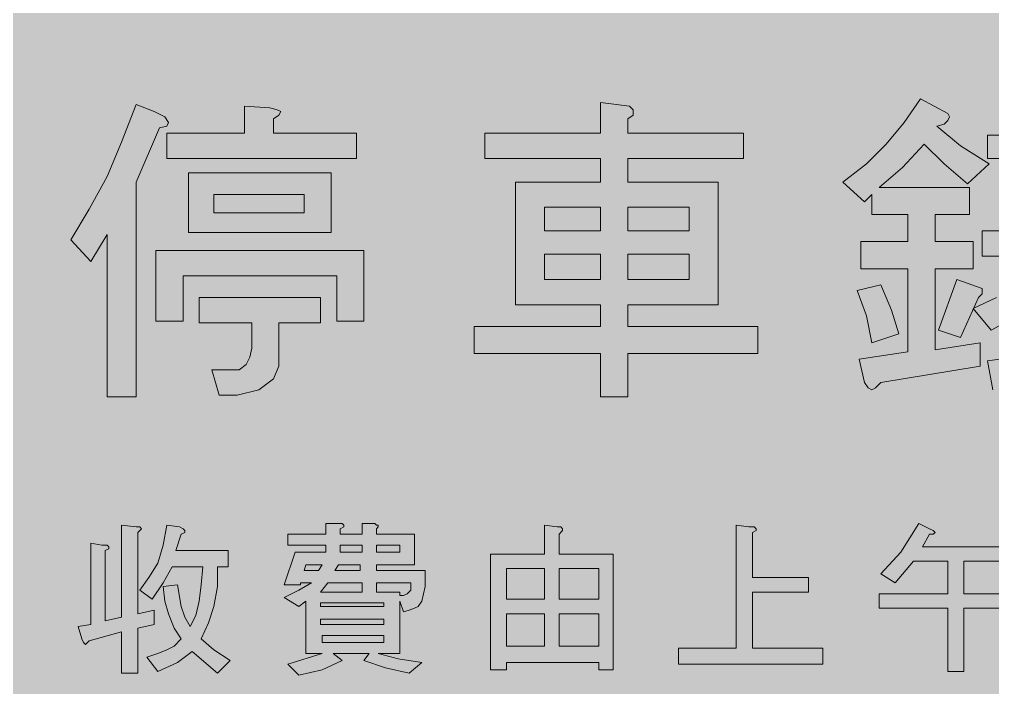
# Model space of a CAD drawing. Header units: metres. Extents: x 10 to 559, y 12 to 260.
# Drawn here: x 172.2 to 269.1, y 69.5 to 136.1 of the extents above; entities that cross this region are included whole.
import ezdxf

# ---------------------------------------------------------------- set-up
doc = ezdxf.new("R2010")
doc.units = ezdxf.units.M
doc.layers.add('FILL_BLUE_0000FF', color=7, linetype='Continuous', true_color=0x0000ff)
doc.layers.add('FILL_WHITE_FFFFFF', color=7, linetype='Continuous', true_color=0xffffff)

msp = doc.modelspace()

# ---------------------------------------------------------------- hatches: boundary and pattern name
at = {"layer": 'FILL_BLUE_0000FF', "true_color": 0x0000ff}
h = msp.add_hatch(color=7, dxfattribs=at)
h.dxf.hatch_style = 1
h.paths.add_polyline_path([(553.76, 259.97), (555.08, 259.58), (556.32, 258.96), (557.46, 258.12), (558.3, 256.98), (558.92, 255.74), (559.31, 254.42), (559.44, 253.08), (559.44, 19.26), (559.31, 17.91), (558.9, 16.56), (558.25, 15.32), (557.46, 14.22), (556.29, 13.28), (555.01, 12.6), (553.69, 12.2), (552.42, 12.06), (17.28, 12.06), (16.04, 12.2), (14.78, 12.6), (13.56, 13.28), (12.42, 14.22), (11.48, 15.36), (10.8, 16.61), (10.4, 17.92), (10.26, 19.26), (10.26, 253.08), (10.4, 254.41), (10.8, 255.6), (11.48, 256.93), (12.42, 258.12), (13.52, 259.04), (14.12, 259.36), (14.76, 259.56), (16.09, 259.97), (17.28, 260.1), (552.42, 260.1), (553.76, 259.97)])
at = {"layer": 'FILL_WHITE_FFFFFF', "true_color": 0xffffff}
h = msp.add_hatch(color=7, dxfattribs=at)
h.dxf.hatch_style = 1
h.paths.add_polyline_path([(256.5, 121.68), (258.48, 123.66), (260.28, 125.82), (261.9, 128.16), (264.6, 126.72), (264.78, 126.36), (264.6, 126), (264.24, 125.64), (263.52, 125.46), (265.86, 123.48), (268.74, 121.68), (266.58, 119.7), (264.24, 121.68), (262.26, 123.66), (260.1, 121.32), (257.76, 119.34), (266.76, 119.34), (266.76, 116.64), (263.34, 116.64), (263.34, 113.94), (267.12, 113.94), (267.12, 111.24), (263.34, 111.24), (263.34, 103.14), (267.84, 103.86), (267.84, 101.52), (257.94, 99.9), (257.4, 99.36), (257.04, 99.18), (256.68, 99.36), (256.32, 99.9), (255.78, 102.24), (260.64, 102.96), (260.64, 111.24), (255.96, 111.24), (255.96, 113.94), (260.64, 113.94), (260.64, 116.64), (257.04, 116.64), (257.04, 118.62), (256.32, 117.9), (254.16, 119.88), (256.5, 121.68)])
h = msp.add_hatch(color=7, dxfattribs=at)
h.dxf.hatch_style = 1
h.paths.add_polyline_path([(186.66, 126.36), (187.02, 125.82), (186.84, 125.46), (186.12, 125.28), (183.78, 119.88), (183.78, 98.46), (180.9, 98.46), (180.9, 114.66), (179.28, 111.96), (177.3, 114.12), (179.1, 117.18), (180.9, 120.42), (182.34, 123.84), (183.78, 127.62), (185.58, 126.9), (186.66, 126.36)])
h = msp.add_hatch(color=7, dxfattribs=at)
h.dxf.hatch_style = 1
h.paths.add_polyline_path([(197.1, 127.26), (197.82, 127.08), (198.18, 126.9), (198, 126.54), (197.46, 126.18), (197.46, 124.74), (205.74, 124.74), (205.74, 122.22), (186.84, 122.22), (186.84, 124.74), (194.58, 124.74), (194.58, 127.44), (197.1, 127.26)])
h = msp.add_hatch(color=7, dxfattribs=at)
h.dxf.hatch_style = 1
h.paths.add_polyline_path([(233.28, 126.54), (232.74, 126.18), (232.74, 124.74), (244.26, 124.74), (244.26, 122.22), (232.74, 122.22), (232.74, 119.88), (241.74, 119.88), (241.74, 107.64), (232.74, 107.64), (232.74, 105.48), (245.7, 105.48), (245.7, 102.78), (232.74, 102.78), (232.74, 98.46), (230.04, 98.46), (230.04, 102.78), (217.44, 102.78), (217.44, 105.48), (230.04, 105.48), (230.04, 107.64), (221.58, 107.64), (221.58, 119.88), (230.04, 119.88), (230.04, 122.22), (218.52, 122.22), (218.52, 124.74), (230.04, 124.74), (230.04, 127.8), (232.92, 127.44), (233.28, 127.08), (233.28, 126.54)])
h.paths.add_polyline_path([(230.04, 115.02), (230.04, 117.36), (224.46, 117.36), (224.46, 115.02), (230.04, 115.02)], flags=16)
h.paths.add_polyline_path([(224.46, 110.16), (230.04, 110.16), (230.04, 112.68), (224.46, 112.68), (224.46, 110.16)], flags=16)
h.paths.add_polyline_path([(232.74, 117.36), (232.74, 115.02), (238.86, 115.02), (238.86, 117.36), (232.74, 117.36)], flags=16)
h.paths.add_polyline_path([(238.86, 112.68), (232.74, 112.68), (232.74, 110.16), (238.86, 110.16), (238.86, 112.68)], flags=16)
h = msp.add_hatch(color=7, dxfattribs=at)
h.dxf.hatch_style = 1
h.paths.add_polyline_path([(275.04, 124.56), (275.04, 127.44), (277.92, 127.26), (278.46, 126.72), (277.92, 126.18), (277.92, 124.56), (284.58, 124.56), (284.58, 122.22), (277.92, 122.22), (277.92, 119.7), (283.68, 119.7), (283.68, 117.36), (277.92, 117.36), (277.92, 115.02), (285.12, 115.02), (285.12, 112.5), (277.74, 112.5), (278.46, 110.16), (279.36, 108.18), (283.14, 111.24), (285.12, 109.26), (284.94, 108.36), (284.04, 108.18), (280.62, 106.02), (282.96, 103.32), (286.02, 100.8), (282.96, 98.64), (280.44, 101.52), (278.28, 104.22), (276.84, 107.1), (275.76, 110.16), (273.96, 108.18), (273.96, 102.96), (277.74, 103.86), (277.74, 101.34), (270.18, 99.36), (269.64, 98.82), (269.1, 99.18), (268.56, 102.06), (271.26, 102.42), (271.26, 106.38), (268.92, 105.12), (267.12, 107.28), (269.46, 108.36), (271.44, 109.62), (273.06, 111.06), (274.32, 112.5), (268.02, 112.5), (268.02, 115.02), (275.04, 115.02), (275.04, 117.36), (269.28, 117.36), (269.28, 119.7), (275.04, 119.7), (275.04, 122.22), (268.56, 122.22), (268.56, 124.56), (275.04, 124.56)])
h = msp.add_hatch(color=7, dxfattribs=at)
h.dxf.hatch_style = 1
h.paths.add_polyline_path([(203.22, 114.84), (189, 114.84), (189, 120.78), (203.22, 120.78), (203.22, 114.84)])
h.paths.add_polyline_path([(200.52, 118.62), (191.52, 118.62), (191.52, 116.82), (200.52, 116.82), (200.52, 118.62)], flags=16)
h = msp.add_hatch(color=7, dxfattribs=at)
h.dxf.hatch_style = 1
h.paths.add_polyline_path([(206.46, 113.04), (206.46, 106.02), (203.76, 106.02), (203.76, 110.52), (188.46, 110.52), (188.46, 106.02), (185.76, 106.02), (185.76, 113.04), (206.46, 113.04)])
h = msp.add_hatch(color=7, dxfattribs=at)
h.dxf.hatch_style = 1
h.paths.add_polyline_path([(259.02, 107.1), (259.74, 104.76), (257.04, 103.86), (256.5, 106.56), (255.6, 109.08), (257.94, 109.62), (259.02, 107.1)])
h = msp.add_hatch(color=7, dxfattribs=at)
h.dxf.hatch_style = 1
h.paths.add_polyline_path([(265.5, 110.16), (268.02, 109.26), (268.02, 108.72), (267.66, 108.36), (265.86, 104.4), (263.7, 105.12), (265.5, 110.16)])
h = msp.add_hatch(color=7, dxfattribs=at)
h.dxf.hatch_style = 1
h.paths.add_polyline_path([(202.14, 108.36), (202.14, 105.84), (198, 105.84), (198, 101.52), (197.46, 100.26), (196.02, 99.18), (193.86, 98.64), (192.06, 98.64), (191.34, 101.16), (194.04, 101.16), (194.76, 101.7), (195.12, 102.42), (195.3, 103.32), (195.3, 105.84), (190.08, 105.84), (190.08, 108.36), (202.14, 108.36)])
h = msp.add_hatch(color=7, dxfattribs=at)
h.dxf.hatch_style = 1
h.paths.add_polyline_path([(179.28, 75.78), (179.28, 83.88), (180.36, 83.7), (180.9, 83.7), (181.08, 83.52), (181.08, 83.34), (180.72, 83.16), (180.72, 76.14), (182.34, 76.5), (182.34, 85.68), (183.78, 85.5), (184.14, 85.5), (184.32, 85.32), (184.14, 85.14), (183.96, 84.96), (183.96, 76.86), (185.58, 77.22), (185.58, 75.78), (183.96, 75.42), (183.96, 70.92), (182.34, 70.92), (182.34, 75.06), (179.1, 74.16), (178.74, 73.8), (178.56, 73.98), (178.38, 74.34), (178.02, 75.6), (179.28, 75.78)])
h = msp.add_hatch(color=7, dxfattribs=at)
h.dxf.hatch_style = 1
h.paths.add_polyline_path([(185.04, 80.46), (185.94, 81.9), (186.48, 83.7), (186.84, 85.68), (188.1, 85.5), (188.46, 85.32), (188.64, 85.14), (188.64, 84.96), (188.28, 84.78), (187.74, 83.16), (192.96, 83.16), (192.96, 81.54), (191.88, 81.54), (191.88, 79.56), (191.52, 77.58), (190.98, 75.96), (190.26, 74.34), (191.52, 73.26), (193.14, 72.18), (191.88, 70.92), (189.36, 73.08), (187.92, 72), (185.94, 71.1), (184.86, 72.54), (185.94, 72.9), (186.84, 73.26), (187.56, 73.62), (188.28, 74.34), (187.56, 75.42), (187.02, 76.86), (186.66, 78.12), (186.48, 79.56), (187.92, 79.74), (188.28, 77.58), (188.64, 76.5), (189.18, 75.6), (189.72, 76.68), (190.08, 78.12), (190.26, 79.74), (190.44, 81.54), (187.38, 81.54), (186.48, 79.92), (185.4, 78.3), (184.14, 79.2), (185.04, 80.46)])
h = msp.add_hatch(color=7, dxfattribs=at)
h.dxf.hatch_style = 1
h.paths.add_polyline_path([(207.54, 85.86), (207.72, 85.68), (207.9, 85.68), (207.9, 85.5), (207.72, 85.32), (207.72, 84.78), (211.5, 84.78), (211.5, 81.72), (207.72, 81.72), (207.72, 81.18), (212.58, 81.18), (212.58, 79.56), (212.22, 78.12), (211.86, 77.58), (211.5, 77.4), (210.96, 77.22), (210.42, 77.04), (210.06, 78.12), (210.06, 72.9), (207.9, 72.9), (209.88, 72.36), (212.22, 72), (210.96, 70.92), (208.62, 71.46), (206.46, 72.18), (207, 72.9), (203.4, 72.9), (204.3, 72.18), (202.32, 71.28), (199.98, 70.74), (198.9, 71.82), (202.32, 72.9), (200.7, 72.9), (200.7, 78.12), (199.98, 77.58), (198.54, 78.48), (199.98, 79.2), (201.24, 79.92), (200.16, 79.92), (200.16, 79.74), (198.54, 79.74), (199.62, 82.98), (202.68, 82.98), (202.68, 83.7), (198.9, 83.7), (198.9, 84.78), (202.68, 84.78), (202.68, 85.86), (204.3, 85.86), (204.48, 85.68), (204.48, 85.5), (204.12, 85.32), (204.12, 84.78), (206.28, 84.78), (206.28, 85.86), (207.54, 85.86)])
h.paths.add_polyline_path([(200.7, 81.72), (200.52, 81.18), (201.96, 81.18), (202.32, 81.72), (200.7, 81.72)], flags=16)
h.paths.add_polyline_path([(206.28, 82.98), (206.28, 83.7), (204.12, 83.7), (204.12, 82.98), (206.28, 82.98)], flags=16)
h.paths.add_polyline_path([(206.1, 81.18), (206.1, 81.72), (203.94, 81.72), (203.58, 81.18), (206.1, 81.18)], flags=16)
h.paths.add_polyline_path([(207.72, 83.7), (207.72, 82.98), (210.06, 82.98), (210.06, 83.7), (207.72, 83.7)], flags=16)
h.paths.add_polyline_path([(208.44, 77.94), (202.14, 77.94), (202.14, 77.58), (208.44, 77.58), (208.44, 77.94)], flags=16)
h.paths.add_polyline_path([(206.28, 79.92), (202.86, 79.92), (202.14, 79.02), (206.28, 79.02), (206.28, 79.92)], flags=16)
h.paths.add_polyline_path([(210.78, 78.84), (211.14, 79.2), (211.14, 79.92), (207.72, 79.92), (207.72, 79.02), (210.06, 79.02), (210.06, 78.66), (210.42, 78.66), (210.78, 78.84)], flags=16)
h.paths.add_polyline_path([(202.14, 76.32), (202.14, 75.78), (208.44, 75.78), (208.44, 76.32), (202.14, 76.32)], flags=16)
h.paths.add_polyline_path([(208.44, 74.7), (202.32, 74.7), (202.32, 73.98), (208.44, 73.98), (208.44, 74.7)], flags=16)
h = msp.add_hatch(color=7, dxfattribs=at)
h.dxf.hatch_style = 1
h.paths.add_polyline_path([(226.26, 85.32), (226.26, 85.14), (225.9, 84.78), (225.9, 82.8), (231.3, 82.8), (231.3, 71.28), (229.86, 71.28), (229.86, 72), (220.68, 72), (220.68, 71.28), (219.06, 71.28), (219.06, 82.8), (224.46, 82.8), (224.46, 85.68), (225.72, 85.5), (226.08, 85.5), (226.26, 85.32)])
h.paths.add_polyline_path([(224.46, 78.3), (224.46, 81.36), (220.68, 81.36), (220.68, 78.3), (224.46, 78.3)], flags=16)
h.paths.add_polyline_path([(225.9, 78.3), (229.86, 78.3), (229.86, 81.36), (225.9, 81.36), (225.9, 78.3)], flags=16)
h.paths.add_polyline_path([(220.68, 76.86), (220.68, 73.62), (224.46, 73.62), (224.46, 76.86), (220.68, 76.86)], flags=16)
h.paths.add_polyline_path([(229.86, 76.86), (225.9, 76.86), (225.9, 73.62), (229.86, 73.62), (229.86, 76.86)], flags=16)
h = msp.add_hatch(color=7, dxfattribs=at)
h.dxf.hatch_style = 1
h.paths.add_polyline_path([(245.34, 85.5), (245.52, 85.32), (245.52, 85.14), (245.16, 84.96), (245.16, 80.46), (250.74, 80.46), (250.74, 79.02), (245.16, 79.02), (245.16, 73.44), (252.18, 73.44), (252.18, 71.82), (237.78, 71.82), (237.78, 73.44), (243.54, 73.44), (243.54, 85.68), (244.8, 85.5), (245.34, 85.5)])
h = msp.add_hatch(color=7, dxfattribs=at)
h.dxf.hatch_style = 1
h.paths.add_polyline_path([(259.92, 82.98), (261.72, 85.86), (262.8, 85.32), (263.16, 85.14), (263.34, 84.96), (263.16, 84.78), (262.8, 84.78), (262.08, 83.52), (270.9, 83.52), (270.9, 82.08), (266.22, 82.08), (266.22, 78.84), (271.98, 78.84), (271.98, 77.4), (266.22, 77.4), (266.22, 71.1), (264.6, 71.1), (264.6, 77.4), (257.76, 77.4), (257.76, 78.84), (264.6, 78.84), (264.6, 82.08), (261.18, 82.08), (259.38, 79.92), (257.94, 80.82), (259.92, 82.98)])

# ---------------------------------------------------------------- linework, layer by layer
at = {"layer": 'FILL_WHITE_FFFFFF', "lineweight": 0, "true_color": 0xffffff}
for points in [[(256.5, 121.68), (258.48, 123.66), (260.28, 125.82), (261.9, 128.16), (264.6, 126.72), (264.78, 126.36), (264.6, 126), (264.24, 125.64), (263.52, 125.46), (265.86, 123.48), (268.74, 121.68), (266.58, 119.7), (264.24, 121.68), (262.26, 123.66), (260.1, 121.32), (257.76, 119.34), (266.76, 119.34), (266.76, 116.64), (263.34, 116.64), (263.34, 113.94), (267.12, 113.94), (267.12, 111.24), (263.34, 111.24), (263.34, 103.14), (267.84, 103.86), (267.84, 101.52), (257.94, 99.9), (257.4, 99.36), (257.04, 99.18), (256.68, 99.36), (256.32, 99.9), (255.78, 102.24), (260.64, 102.96), (260.64, 111.24), (255.96, 111.24), (255.96, 113.94), (260.64, 113.94), (260.64, 116.64), (257.04, 116.64), (257.04, 118.62), (256.32, 117.9), (254.16, 119.88)], [(186.66, 126.36), (187.02, 125.82), (186.84, 125.46), (186.12, 125.28), (183.78, 119.88), (183.78, 98.46), (180.9, 98.46), (180.9, 114.66), (179.28, 111.96), (177.3, 114.12), (179.1, 117.18), (180.9, 120.42), (182.34, 123.84), (183.78, 127.62), (185.58, 126.9)], [(197.1, 127.26), (197.82, 127.08), (198.18, 126.9), (198, 126.54), (197.46, 126.18), (197.46, 124.74), (205.74, 124.74), (205.74, 122.22), (186.84, 122.22), (186.84, 124.74), (194.58, 124.74), (194.58, 127.44)], [(233.28, 126.54), (232.74, 126.18), (232.74, 124.74), (244.26, 124.74), (244.26, 122.22), (232.74, 122.22), (232.74, 119.88), (241.74, 119.88), (241.74, 107.64), (232.74, 107.64), (232.74, 105.48), (245.7, 105.48), (245.7, 102.78), (232.74, 102.78), (232.74, 98.46), (230.04, 98.46), (230.04, 102.78), (217.44, 102.78), (217.44, 105.48), (230.04, 105.48), (230.04, 107.64), (221.58, 107.64), (221.58, 119.88), (230.04, 119.88), (230.04, 122.22), (218.52, 122.22), (218.52, 124.74), (230.04, 124.74), (230.04, 127.8), (232.92, 127.44), (233.28, 127.08)], [(203.22, 114.84), (189, 114.84), (189, 120.78), (203.22, 120.78)], [(200.52, 118.62), (191.52, 118.62), (191.52, 116.82), (200.52, 116.82)], [(230.04, 115.02), (230.04, 117.36), (224.46, 117.36), (224.46, 115.02)], [(232.74, 117.36), (232.74, 115.02), (238.86, 115.02), (238.86, 117.36)], [(206.46, 113.04), (206.46, 106.02), (203.76, 106.02), (203.76, 110.52), (188.46, 110.52), (188.46, 106.02), (185.76, 106.02), (185.76, 113.04)], [(224.46, 110.16), (230.04, 110.16), (230.04, 112.68), (224.46, 112.68)], [(238.86, 112.68), (232.74, 112.68), (232.74, 110.16), (238.86, 110.16)], [(259.02, 107.1), (259.74, 104.76), (257.04, 103.86), (256.5, 106.56), (255.6, 109.08), (257.94, 109.62)], [(265.5, 110.16), (268.02, 109.26), (268.02, 108.72), (267.66, 108.36), (265.86, 104.4), (263.7, 105.12)], [(202.14, 108.36), (202.14, 105.84), (198, 105.84), (198, 101.52), (197.46, 100.26), (196.02, 99.18), (193.86, 98.64), (192.06, 98.64), (191.34, 101.16), (194.04, 101.16), (194.76, 101.7), (195.12, 102.42), (195.3, 103.32), (195.3, 105.84), (190.08, 105.84), (190.08, 108.36)], [(179.28, 75.78), (179.28, 83.88), (180.36, 83.7), (180.9, 83.7), (181.08, 83.52), (181.08, 83.34), (180.72, 83.16), (180.72, 76.14), (182.34, 76.5), (182.34, 85.68), (183.78, 85.5), (184.14, 85.5), (184.32, 85.32), (184.14, 85.14), (183.96, 84.96), (183.96, 76.86), (185.58, 77.22), (185.58, 75.78), (183.96, 75.42), (183.96, 70.92), (182.34, 70.92), (182.34, 75.06), (179.1, 74.16), (178.74, 73.8), (178.56, 73.98), (178.38, 74.34), (178.02, 75.6)], [(185.04, 80.46), (185.94, 81.9), (186.48, 83.7), (186.84, 85.68), (188.1, 85.5), (188.46, 85.32), (188.64, 85.14), (188.64, 84.96), (188.28, 84.78), (187.74, 83.16), (192.96, 83.16), (192.96, 81.54), (191.88, 81.54), (191.88, 79.56), (191.52, 77.58), (190.98, 75.96), (190.26, 74.34), (191.52, 73.26), (193.14, 72.18), (191.88, 70.92), (189.36, 73.08), (187.92, 72), (185.94, 71.1), (184.86, 72.54), (185.94, 72.9), (186.84, 73.26), (187.56, 73.62), (188.28, 74.34), (187.56, 75.42), (187.02, 76.86), (186.66, 78.12), (186.48, 79.56), (187.92, 79.74), (188.28, 77.58), (188.64, 76.5), (189.18, 75.6), (189.72, 76.68), (190.08, 78.12), (190.26, 79.74), (190.44, 81.54), (187.38, 81.54), (186.48, 79.92), (185.4, 78.3), (184.14, 79.2)], [(207.54, 85.86), (207.72, 85.68), (207.9, 85.68), (207.9, 85.5), (207.72, 85.32), (207.72, 84.78), (211.5, 84.78), (211.5, 81.72), (207.72, 81.72), (207.72, 81.18), (212.58, 81.18), (212.58, 79.56), (212.22, 78.12), (211.86, 77.58), (211.5, 77.4), (210.96, 77.22), (210.42, 77.04), (210.06, 78.12), (210.06, 72.9), (207.9, 72.9), (209.88, 72.36), (212.22, 72), (210.96, 70.92), (208.62, 71.46), (206.46, 72.18), (207, 72.9), (203.4, 72.9), (204.3, 72.18), (202.32, 71.28), (199.98, 70.74), (198.9, 71.82), (202.32, 72.9), (200.7, 72.9), (200.7, 78.12), (199.98, 77.58), (198.54, 78.48), (199.98, 79.2), (201.24, 79.92), (200.16, 79.92), (200.16, 79.74), (198.54, 79.74), (199.62, 82.98), (202.68, 82.98), (202.68, 83.7), (198.9, 83.7), (198.9, 84.78), (202.68, 84.78), (202.68, 85.86), (204.3, 85.86), (204.48, 85.68), (204.48, 85.5), (204.12, 85.32), (204.12, 84.78), (206.28, 84.78), (206.28, 85.86)], [(226.26, 85.32), (226.26, 85.14), (225.9, 84.78), (225.9, 82.8), (231.3, 82.8), (231.3, 71.28), (229.86, 71.28), (229.86, 72), (220.68, 72), (220.68, 71.28), (219.06, 71.28), (219.06, 82.8), (224.46, 82.8), (224.46, 85.68), (225.72, 85.5), (226.08, 85.5)], [(245.34, 85.5), (245.52, 85.32), (245.52, 85.14), (245.16, 84.96), (245.16, 80.46), (250.74, 80.46), (250.74, 79.02), (245.16, 79.02), (245.16, 73.44), (252.18, 73.44), (252.18, 71.82), (237.78, 71.82), (237.78, 73.44), (243.54, 73.44), (243.54, 85.68), (244.8, 85.5)], [(206.28, 82.98), (206.28, 83.7), (204.12, 83.7), (204.12, 82.98)], [(207.72, 83.7), (207.72, 82.98), (210.06, 82.98), (210.06, 83.7)], [(200.7, 81.72), (200.52, 81.18), (201.96, 81.18), (202.32, 81.72)], [(206.1, 81.18), (206.1, 81.72), (203.94, 81.72), (203.58, 81.18)], [(224.46, 78.3), (224.46, 81.36), (220.68, 81.36), (220.68, 78.3)], [(225.9, 78.3), (229.86, 78.3), (229.86, 81.36), (225.9, 81.36)], [(206.28, 79.92), (202.86, 79.92), (202.14, 79.02), (206.28, 79.02)], [(210.78, 78.84), (211.14, 79.2), (211.14, 79.92), (207.72, 79.92), (207.72, 79.02), (210.06, 79.02), (210.06, 78.66), (210.42, 78.66)], [(208.44, 77.94), (202.14, 77.94), (202.14, 77.58), (208.44, 77.58)], [(220.68, 76.86), (220.68, 73.62), (224.46, 73.62), (224.46, 76.86)], [(229.86, 76.86), (225.9, 76.86), (225.9, 73.62), (229.86, 73.62)], [(202.14, 76.32), (202.14, 75.78), (208.44, 75.78), (208.44, 76.32)], [(208.44, 74.7), (202.32, 74.7), (202.32, 73.98), (208.44, 73.98)]]:
    msp.add_lwpolyline(points, close=True, dxfattribs=at)
for points in [[(275.04, 122.22), (268.56, 122.22), (268.56, 124.56), (275.04, 124.56)], [(274.32, 112.5), (268.02, 112.5), (268.02, 115.02), (275.04, 115.02)], [(271.26, 106.38), (268.92, 105.12), (267.12, 107.28), (269.46, 108.36)], [(269.1, 99.18), (268.56, 102.06), (271.26, 102.42)], [(271.98, 77.4), (266.22, 77.4), (266.22, 71.1), (264.6, 71.1), (264.6, 77.4), (257.76, 77.4), (257.76, 78.84), (264.6, 78.84), (264.6, 82.08), (261.18, 82.08), (259.38, 79.92), (257.94, 80.82), (259.92, 82.98), (261.72, 85.86), (262.8, 85.32), (263.16, 85.14), (263.34, 84.96), (263.16, 84.78), (262.8, 84.78), (262.08, 83.52), (270.9, 83.52)], [(270.9, 82.08), (266.22, 82.08), (266.22, 78.84), (271.98, 78.84)]]:
    msp.add_lwpolyline(points, dxfattribs=at)

doc.saveas('drawing.dxf')
